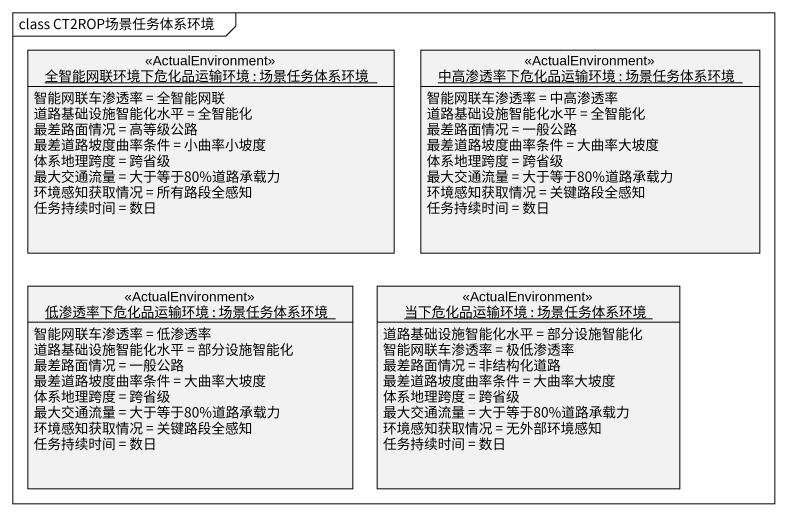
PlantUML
@startuml
mainframe class CT2ROP场景任务体系环境
hide circle
hide empty members
object "全智能网联环境下危化品运输环境 : 场景任务体系环境" as 全智能网联环境下危化品运输环境 <<ActualEnvironment>> {
  智能网联车渗透率 = 全智能网联
  道路基础设施智能化水平 = 全智能化
  最差路面情况 = 高等级公路
  最差道路坡度曲率条件 = 小曲率小坡度
  体系地理跨度 = 跨省级
  最大交通流量 = 大于等于80%道路承载力
  环境感知获取情况 = 所有路段全感知
  任务持续时间 = 数日
}
object "中高渗透率下危化品运输环境 : 场景任务体系环境" as 中高渗透率下危化品运输环境 <<ActualEnvironment>> {
  智能网联车渗透率 = 中高渗透率
  道路基础设施智能化水平 = 全智能化
  最差路面情况 = 一般公路
  最差道路坡度曲率条件 = 大曲率大坡度
  体系地理跨度 = 跨省级
  最大交通流量 = 大于等于80%道路承载力
  环境感知获取情况 = 关键路段全感知
  任务持续时间 = 数日
}
object "低渗透率下危化品运输环境 : 场景任务体系环境" as 低渗透率下危化品运输环境 <<ActualEnvironment>> {
  智能网联车渗透率 = 低渗透率
  道路基础设施智能化水平 = 部分设施智能化
  最差路面情况 = 一般公路
  最差道路坡度曲率条件 = 大曲率大坡度
  体系地理跨度 = 跨省级
  最大交通流量 = 大于等于80%道路承载力
  环境感知获取情况 = 关键路段全感知
  任务持续时间 = 数日
}
object "当下危化品运输环境 : 场景任务体系环境" as 当下危化品运输环境 <<ActualEnvironment>> {
  道路基础设施智能化水平 = 部分设施智能化
  智能网联车渗透率 = 极低渗透率
  最差路面情况 = 非结构化道路
  最差道路坡度曲率条件 = 大曲率大坡度
  体系地理跨度 = 跨省级
  最大交通流量 = 大于等于80%道路承载力
  环境感知获取情况 = 无外部环境感知
  任务持续时间 = 数日
}
@enduml
